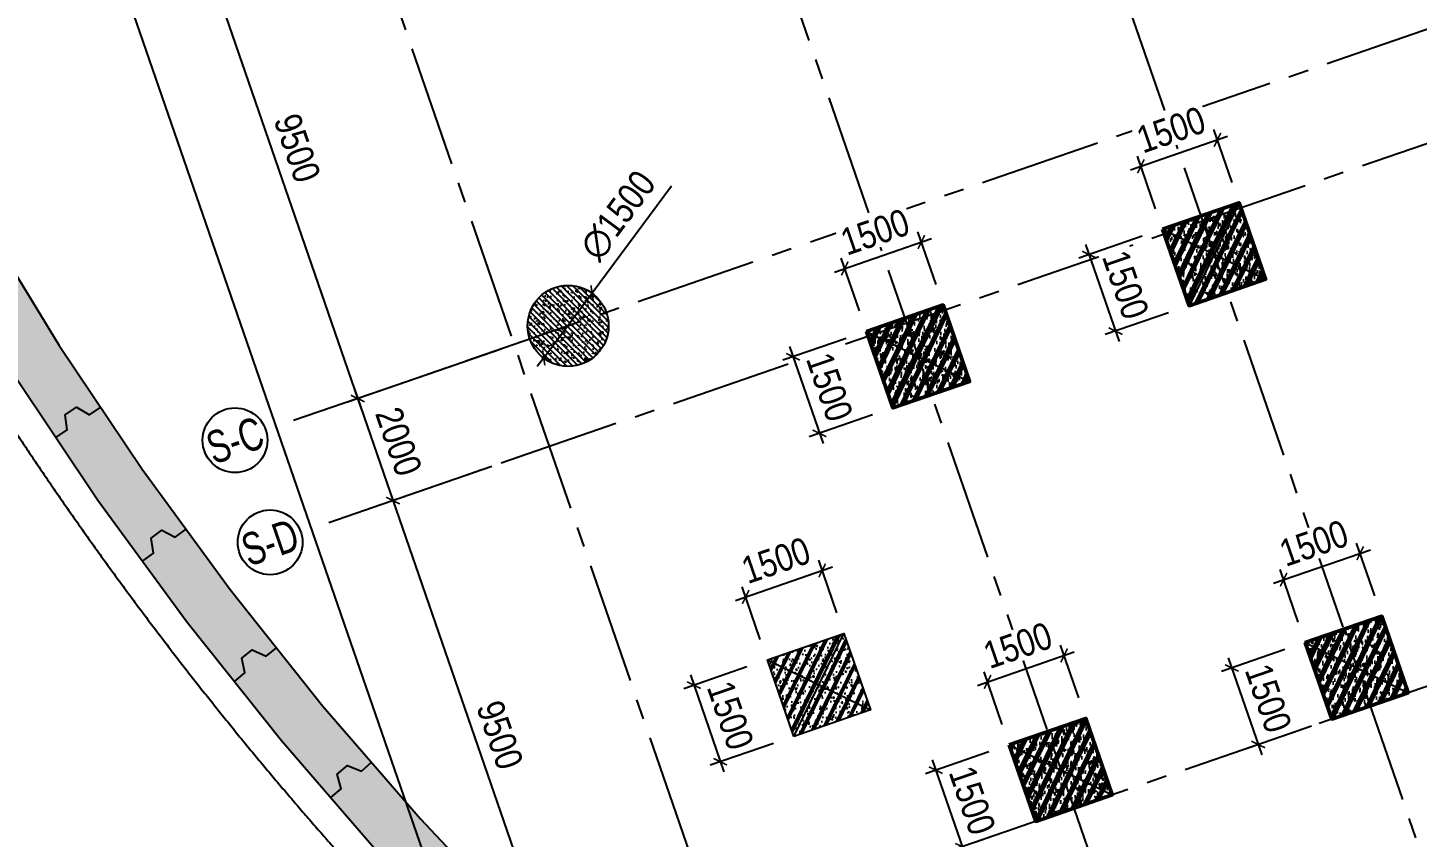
# Model space of a CAD drawing. Header units: millimetres. Extents: x -1534340 to 1713810, y -1348191 to 1114081.
# Drawn here: x 667241 to 692971, y -484139 to -469148 of the extents above; entities that cross this region are included whole.
import ezdxf
from ezdxf.enums import TextEntityAlignment as Align
from ezdxf.xclip import XClip

# ---------------------------------------------------------------- set-up
doc = ezdxf.new("R2010")
doc.units = ezdxf.units.MM
doc.header["$LTSCALE"] = 100
doc.header["$XCLIPFRAME"] = 0
doc.header["$PDMODE"] = 32
doc.header["$PDSIZE"] = 2.5
doc.linetypes.add('CENTER2', pattern=[1.125, 0.75, -0.125, 0.125, -0.125])
doc.linetypes.add('Xref_ST_MBDV Cot vach 30.7.2022$0$DASHDOT', pattern=[1, 0.5, -0.25, 0, -0.25])
for name, color, linetype in [('ccu11-Manh', 8, 'Continuous'), ('ccu12-Hatch', 250, 'Continuous'), ('ccu12-Truc', 13, 'CENTER2'), ('KC-Betong', 6, 'Continuous'), ('KC2-DIM', 251, 'Continuous'), ('KT-Dim', 8, 'Continuous'), ('Xref_ST_MBDV Cot vach 30.7.2022$0$Xref_ST_MBDV Cot vach 30.7.2022|Xref_ST_MBDV Cot vach 30.7.2022|Xref_ST_MBDV Cot vach 30.7.2022|Xref_ST_MBDV Cot vach 30.7.2022|A-CORE-OTLN', 2, 'Continuous'), ('Xref_ST_MBDV Cot vach 30.7.2022$0$Xref_ST_MBDV Cot vach 30.7.2022|Xref_ST_MBDV Cot vach 30.7.2022|Xref_ST_MBDV Cot vach 30.7.2022|Xref_ST_MBDV Cot vach 30.7.2022|A-WALL-PATT', 251, 'Continuous'), ('Xref_ST_MBDV Cot vach 30.7.2022$0$Xref_ST_MBDV Cot vach 30.7.2022|Xref_ST_MBDV Cot vach 30.7.2022|Xref_ST_MBDV Cot vach 30.7.2022|Xref_ST_MBDV Cot vach 30.7.2022|ccu12-Thay', 7, 'Continuous'), ('Xref_ST_MBDV Cot vach 30.7.2022$0$Xref_ST_MBDV Cot vach 30.7.2022|Xref_ST_MBDV Cot vach 30.7.2022|Xref_ST_MBDV Cot vach 30.7.2022|Xref_ST_MBDV Cot vach 30.7.2022|Site_plot line', 1, 'Xref_ST_MBDV Cot vach 30.7.2022$0$DASHDOT'), ('Xref_ST_MBDV Cot vach 30.7.2022|Xref_ST_MBDV Cot vach 30.7.2022|Xref_ST_MBDV Cot vach 30.7.2022|Xref_ST_MBDV Cot vach 30.7.2022|A-GRID-SYM', 50, 'Continuous'), ('Xref_ST_MBDV Cot vach 30.7.2022|Xref_ST_MBDV Cot vach 30.7.2022|Xref_ST_MBDV Cot vach 30.7.2022|Xref_ST_MBDV Cot vach 30.7.2022|KC-Betong', 6, 'Continuous')]:
    doc.layers.add(name, color=color, linetype=linetype)
doc.layers.add('KT-Net cot vach', color=6, linetype='Continuous', lineweight=50)
doc.styles.add('Arial Narrow', font='ARIALN.TTF')
doc.styles.add('HBA-Text', font='GOTHIC.TTF')
doc.dimstyles.new('ccu12-200', dxfattribs={"dimscale": 200, "dimtxt": 2.5, "dimasz": 1, "dimexe": 1, "dimexo": 2, "dimgap": 1, "dimtad": 1, "dimdec": 0, "dimrnd": 5, "dimdsep": 46, "dimtxsty": 'Arial Narrow', "dimblk": 'ARCHTICK', "dimcen": -1, "dimdle": 1, "dimclrd": 256, "dimclre": 256, "dimclrt": 3, "dimadec": 0, "dimazin": 2, "dimtfac": 0.1, "dimtdec": 0, "dimtmove": 0, "dimatfit": 1, "dimldrblk": 'ARCHTICK', "dimfxl": 1, "dimtvp": 0.833333, "dimtolj": 1, "dimtzin": 12, "dimarcsym": 0})

# ---------------------------------------------------------------- blocks, each defined once
blk = doc.blocks.new('Xref_ST_MBDV Cot vach 30.7.2022$0$Tuong Vay01-flat-1')
at = {"layer": 'Xref_ST_MBDV Cot vach 30.7.2022$0$Xref_ST_MBDV Cot vach 30.7.2022|Xref_ST_MBDV Cot vach 30.7.2022|Xref_ST_MBDV Cot vach 30.7.2022|Xref_ST_MBDV Cot vach 30.7.2022|A-WALL-PATT'}
h = blk.add_hatch(dxfattribs=at)
h.set_pattern_fill('ACET-2D-VATLIEU04', color=256, scale=50, pattern_type=2)
h.set_pattern_definition([(50, (-11139561.84, -1407213.45), (-225.902474, 189.5546825), [37.5, -412.5]), (355, (-11139561.84, -1407213.45), (32.127212, 367.215716), [30, -330]), (100.4514, (-11139531.95, -1407216.06), (-341.231527, -62.944187), [31.870095, -350.571056]), (46.1842, (-11139561.84, -1407113.45), (-319.180497, 306.252097), [56.25, -618.75]), (96.6356, (-11139517.37, -1407120.34), (-516.995922, -60.144022), [47.805144, -525.8565]), (351.1842, (-11139561.84, -1407113.45), (84.740774, 546.39543), [45, -495]), (21, (-11139511.84, -1407138.45), (-105.680822, 275.3079534), [37.5, -412.5]), (326, (-11139511.84, -1407138.45), (206.128805, 305.59852), [30, -330]), (71.4514, (-11139486.97, -1407155.22), (-328.963765, 110.380101), [31.870095, -350.571056]), (37.5, (-11139561.84, -1407213.45), (-78.1345294, 101.8269012), [0, -326, 0, -335, 0, -331.25]), (7.5, (-11139561.84, -1407213.45), (-23.2793464, 176.824191), [0, -191, 0, -318.5, 0, -126.25]), (327.5, (-11139673.34, -1407213.45), (71.9444175, 112.9301145), [0, -125, 0, -390, 0, -517.5000003]), (317.5, (-11139723.34, -1407213.45), (158.0205496, 172.449169), [0, -162.5, 0, -259, 0, -367.5]), (45, (-11139561.84, -1407213.45), (-150.260191, 150.260191), []), (45, (-11139561.84, -1407152.2), (-150.260191, 150.260191), [])])
h.paths.add_polyline_path([(-82665, -118500), (-81837, -121132), (-80903, -123728), (-79863, -126284), (-78720, -128795), (-77475, -131258), (-76131, -133667), (-74689, -136020), (-73153, -138312), (-71525, -140539), (-69807, -142699), (-68002, -144786), (-66114, -146798), (-64145, -148731), (-62100, -150582), (-59980, -152349), (-57790, -154027), (-55533, -155614), (-53213, -157109), (-50835, -158507), (-48401, -159807), (-45916, -161007), (-43385, -162104), (-40811, -163097), (-38198, -163985), (-35551, -164765), (-32875, -165436), (-30174, -165998), (-27451, -166448), (-24702, -166789), (-4397, -168938), (36420, -167648), (41836, -160719), (12445, -24368), (8473, -9249), (-4719, -5521), (-10557, -9947), (-34021, -27848), (-39777, -32009), (-41249, -35294), (-45787, -38574), (-49368, -38942), (-57644, -44924), (-59845, -46601), (-61969, -48362), (-64020, -50208), (-65993, -52137), (-67887, -54144), (-69696, -56226), (-71420, -58381), (-73054, -60604), (-74596, -62892), (-76043, -65242), (-77394, -67648), (-78645, -70107), (-79794, -72615), (-80841, -75168), (-81782, -77762), (-82617, -80392), (-83343, -83054), (-83961, -85743), (-84468, -88455), (-84865, -91186), (-85149, -93930), (-85321, -96684), (-85381, -99530), (-85329, -102201), (-85163, -104955), (-84886, -107701), (-84496, -110432), (-83996, -113146), (-83385, -115836)], flags=16)
h.paths.add_polyline_path([(-83625, -118781), (-82785, -121452), (-81837, -124086), (-80781, -126680), (-79621, -129228), (-78358, -131727), (-76994, -134172), (-75531, -136560), (-73973, -138886), (-72320, -141146), (-70577, -143337), (-68746, -145455), (-66829, -147497), (-64832, -149459), (-62755, -151337), (-60604, -153130), (-58382, -154833), (-56092, -156444), (-53738, -157960), (-51324, -159379), (-48854, -160699), (-46333, -161916), (-43764, -163030), (-41151, -164038), (-38500, -164938), (-35814, -165730), (-33098, -166411), (-30357, -166981), (-27595, -167438), (-24816, -167783), (-4434, -169940), (36920, -168633), (42913, -160966), (13418, -24135), (9295, -8442), (-4926, -4424), (-11163, -9151), (-34617, -27045), (-40580, -31355), (-42052, -34640), (-46156, -37607), (-49737, -37975), (-58240, -44121), (-60467, -45819), (-62623, -47605), (-64704, -49479), (-66707, -51435), (-68628, -53472), (-70465, -55586), (-72214, -57772), (-73872, -60029), (-75437, -62350), (-76905, -64734), (-78276, -67176), (-79545, -69672), (-80712, -72217), (-81774, -74808), (-82729, -77440), (-83576, -80109), (-84314, -82810), (-84940, -85539), (-85455, -88291), (-85857, -91062), (-86146, -93847), (-86321, -96642), (-86382, -99529), (-86328, -102241), (-86160, -105036), (-85879, -107821), (-85484, -110593), (-84976, -113347), (-84356, -116078)])
at = {"layer": 'Xref_ST_MBDV Cot vach 30.7.2022$0$Xref_ST_MBDV Cot vach 30.7.2022|Xref_ST_MBDV Cot vach 30.7.2022|Xref_ST_MBDV Cot vach 30.7.2022|Xref_ST_MBDV Cot vach 30.7.2022|A-CORE-OTLN', "color": 6}
for points in [[(-84976, -113347), (-84356, -116078), (-83625, -118781), (-82785, -121452), (-81837, -124086), (-80781, -126680), (-79621, -129228), (-78358, -131727), (-76994, -134172), (-75531, -136560), (-73973, -138886), (-72320, -141146), (-70577, -143337), (-68746, -145455), (-66829, -147497), (-64832, -149459), (-62755, -151337), (-60604, -153130), (-58382, -154833), (-56092, -156444), (-53738, -157960), (-51324, -159379), (-48854, -160699)], [(-83996, -113146), (-83385, -115836), (-82665, -118500), (-81837, -121132), (-80903, -123728), (-79863, -126284), (-78720, -128795), (-77475, -131258), (-76131, -133667), (-74689, -136020), (-73153, -138312), (-71525, -140539), (-69807, -142699), (-68002, -144786), (-66114, -146798), (-64145, -148731), (-62100, -150582), (-59980, -152349), (-57790, -154027), (-55533, -155614), (-53213, -157109), (-50835, -158507), (-48401, -159807)]]:
    blk.add_lwpolyline(points, dxfattribs=at)
at = {"layer": 'Xref_ST_MBDV Cot vach 30.7.2022$0$Xref_ST_MBDV Cot vach 30.7.2022|Xref_ST_MBDV Cot vach 30.7.2022|Xref_ST_MBDV Cot vach 30.7.2022|Xref_ST_MBDV Cot vach 30.7.2022|ccu12-Thay', "ltscale": 10}
for points in [[(-74752, -137723), (-74544, -137584), (-74580, -137306), (-74372, -137167), (-74129, -137305), (-73921, -137166)], [(-73146, -140016), (-72945, -139868), (-72991, -139593), (-72789, -139445), (-72541, -139573), (-72339, -139426)], [(-71448, -142242), (-71253, -142086), (-71311, -141812), (-71115, -141657), (-70861, -141775), (-70666, -141619)], [(-69661, -144396), (-69472, -144233), (-69541, -143962), (-69352, -143798), (-69094, -143906), (-68905, -143742)]]:
    blk.add_lwpolyline(points, dxfattribs=at)
at = {"layer": 'Xref_ST_MBDV Cot vach 30.7.2022$0$Xref_ST_MBDV Cot vach 30.7.2022|Xref_ST_MBDV Cot vach 30.7.2022|Xref_ST_MBDV Cot vach 30.7.2022|Xref_ST_MBDV Cot vach 30.7.2022|Site_plot line', "ltscale": 5000}
blk.add_arc((-17764, -99529), 69167, 126.14636, 263.7927, dxfattribs=at)
blk = doc.blocks.new('_ARCHTICK')
at = {"color": 0, "linetype": 'ByBlock', "const_width": 0.15}
blk.add_lwpolyline([(-0.5, -0.5), (0.5, 0.5)], dxfattribs=at)
blk = doc.blocks.new('*D1139')
at = {"layer": 'Defpoints', "color": 0, "transparency": 16777216}
for p in [(308279, -57856, 0), (312200, -66552, 0), (309168, -67599)]:
    blk.add_point(p, dxfattribs=at)
at = {"layer": 'KT-Dim', "lineweight": -2, "transparency": 16777216}
for p, q in [((307901, -57986), (305879, -58684)), ((306003, -58430), (309233, -67788)), ((311822, -66683), (308979, -67664))]:
    blk.add_line(p, q, dxfattribs=at)
at = {"layer": 'KT-Dim', "lineweight": -2, "transparency": 16777216, "xscale": 200, "yscale": 200, "zscale": 200}
for p, rotation in [((306068, -58619), 109.0471379636341), ((309168, -67599), 289.0471379636341)]:
    blk.add_blockref('_ARCHTICK', p, dxfattribs=dict(at, rotation=rotation))
at = {"layer": 'KT-Dim', "color": 3, "transparency": 16777216, "insert": (308048, -62961), "char_height": 500, "attachment_point": 5, "rotation": 289.0471, "style": 'Arial Narrow'}
blk.add_mtext('\\A1;9500', dxfattribs=at)
blk = doc.blocks.new('*D1140')
at = {"layer": 'Defpoints', "color": 0, "transparency": 16777216}
for p in [(312032, -68726, 0), (315815, -77470), (312921, -78469)]:
    blk.add_point(p, dxfattribs=at)
at = {"layer": 'KT-Dim', "lineweight": -2, "transparency": 16777216}
for p, q in [((311654, -68857), (309632, -69555)), ((309756, -69300), (312986, -78659)), ((315437, -77601), (312732, -78535))]:
    blk.add_line(p, q, dxfattribs=at)
at = {"layer": 'KT-Dim', "lineweight": -2, "transparency": 16777216, "xscale": 200, "yscale": 200, "zscale": 200}
for p, rotation in [((309821, -69489), 109.0471379636341), ((312921, -78469), 289.0471379636341)]:
    blk.add_blockref('_ARCHTICK', p, dxfattribs=dict(at, rotation=rotation))
at = {"layer": 'KT-Dim', "color": 3, "transparency": 16777216, "insert": (311801, -73831), "char_height": 500, "attachment_point": 5, "rotation": 289.0471, "style": 'Arial Narrow'}
blk.add_mtext('\\A1;9500', dxfattribs=at)
blk = doc.blocks.new('*D1141')
at = {"layer": 'Defpoints', "color": 0, "transparency": 16777216}
for p in [(311379, -66836, 0), (312032, -68726, 0), (309821, -69489)]:
    blk.add_point(p, dxfattribs=at)
at = {"layer": 'KT-Dim', "lineweight": -2, "transparency": 16777216}
for p, q in [((311001, -66966), (308979, -67664)), ((309103, -67410), (309886, -69678)), ((311654, -68857), (309632, -69555))]:
    blk.add_line(p, q, dxfattribs=at)
at = {"layer": 'KT-Dim', "lineweight": -2, "transparency": 16777216, "xscale": 200, "yscale": 200, "zscale": 200}
for p, rotation in [((309168, -67599), 109.0471379636341), ((309821, -69489), 289.0471379636341)]:
    blk.add_blockref('_ARCHTICK', p, dxfattribs=dict(at, rotation=rotation))
at = {"layer": 'KT-Dim', "color": 3, "transparency": 16777216, "insert": (309925, -68396), "char_height": 500, "attachment_point": 5, "rotation": 289.0471, "style": 'Arial Narrow'}
blk.add_mtext('\\A1;2000', dxfattribs=at)
blk = doc.blocks.new('GRID-SYM-flat-103')
at = {"layer": 'Xref_ST_MBDV Cot vach 30.7.2022|Xref_ST_MBDV Cot vach 30.7.2022|Xref_ST_MBDV Cot vach 30.7.2022|Xref_ST_MBDV Cot vach 30.7.2022|A-GRID-SYM'}
blk.add_circle((0, 0, 0), 900, dxfattribs=at)
at = {"layer": 'Xref_ST_MBDV Cot vach 30.7.2022|Xref_ST_MBDV Cot vach 30.7.2022|Xref_ST_MBDV Cot vach 30.7.2022|Xref_ST_MBDV Cot vach 30.7.2022|A-GRID-SYM', "style": 'HBA-Text'}
blk.add_attdef('GRID', text='', height=900, rotation=19.0471, dxfattribs=at).set_placement((0, 0, 0), align=Align.MIDDLE_CENTER)
blk = doc.blocks.new('*D1109')
at = {"layer": 'Defpoints', "color": 0, "transparency": 16777216}
for p in [(306861, -58345, 0), (323836, -104143), (320491, -105298)]:
    blk.add_point(p, dxfattribs=at)
at = {"layer": 'KT-Dim', "lineweight": -2, "transparency": 16777216}
for p, q in [((306483, -58476), (304366, -59206)), ((304490, -58952), (320556, -105487)), ((323458, -104273), (320302, -105363))]:
    blk.add_line(p, q, dxfattribs=at)
at = {"layer": 'KT-Dim', "lineweight": -2, "transparency": 16777216, "xscale": 200, "yscale": 200, "zscale": 200}
for p, rotation in [((304555, -59141), 109.0471379636341), ((320491, -105298), 289.0471379636341)]:
    blk.add_blockref('_ARCHTICK', p, dxfattribs=dict(at, rotation=rotation))
at = {"layer": 'KT-Dim', "color": 3, "transparency": 16777216, "insert": (312954, -82071), "char_height": 500, "attachment_point": 5, "rotation": 289.0471, "style": 'Arial Narrow'}
blk.add_mtext('\\A1;48830', dxfattribs=at)
blk = doc.blocks.new('*U151')
h = blk.add_hatch()
h.set_pattern_fill('VATLIEU04', color=250, scale=40, style=0, pattern_type=2)
h.set_pattern_definition([(50, (550, -550), (286.904, -25.1), [30, -330]), (355, (550, -550), (-55.5, 300.877), [24, -264]), (100.451, (573.9, -552.1), (231.404, 275.776), [25.496, -280.457]), (46.184, (550, -470), (426.9, -66.21), [45, -495]), (96.636, (585.57, -475.5), (373.87, 389.65), [38.24, -420.69]), (351.184, (550, -470), (373.86, 389.65), [36, -396]), (21, (590, -490), (238.763, -161.048), [30, -330]), (326, (590, -490), (97.326, 290.06), [24, -264]), (71.451, (609.9, -503.42), (336.09, 129.01), [25.496, -280.457]), (37.5, (550, -550), (4.864, 133.1575), [0, -260.8, 0, -268, 0, -265]), (7.5, (550, -550), (105.228, 157.765), [0, -152.8, 0, -254.8, 0, -101]), (327.5, (460.8, -550), (213.529, -9.022), [0, -100, 0, -312, 0, -414]), (317.5, (420.8, -550), (233.274, 40.042), [0, -130, 0, -207.2, 0, -294]), (45, (550, -550), (-120.208, 120.208), []), (45, (550, -501), (-120.208, 120.208), [])])
h.paths.add_polyline_path([(-475, 475), (1025, 475), (1025, -1025), (-475, -1025)])
at = {"color": 6, "ltscale": 0.25}
blk.add_lwpolyline([(-475, 475), (1025, 475), (1025, -1025), (-475, -1025)], close=True, dxfattribs=at)
at = {"layer": 'Defpoints', "linetype": 'ByBlock', "ltscale": 30}
for p, q in [((1025, 475), (-475, -1025)), ((-475, 475), (1025, -1025))]:
    blk.add_line(p, q, dxfattribs=at)
blk = doc.blocks.new('*U148')
h = blk.add_hatch()
h.set_pattern_fill('VATLIEU04', color=250, scale=40, style=0, pattern_type=2)
h.set_pattern_definition([(50, (550, 1550), (286.904, -25.1), [30, -330]), (355, (550, 1550), (-55.5, 300.877), [24, -264]), (100.451, (573.9, 1547.9), (231.404, 275.776), [25.496, -280.457]), (46.184, (550, 1630), (426.896, -66.21), [45, -495]), (96.636, (585.57, 1624.5), (373.865, 389.65), [38.244, -420.685]), (351.184, (550, 1630), (373.865, 389.65), [36, -396]), (21, (590, 1610), (238.763, -161.048), [30, -330]), (326, (590, 1610), (97.326, 290.06), [24, -264]), (71.451, (609.9, 1596.58), (336.09, 129.012), [25.496, -280.457]), (37.5, (550, 1550), (4.864, 133.1575), [0, -260.8, 0, -268, 0, -265]), (7.5, (550, 1550), (105.228, 157.765), [0, -152.8, 0, -254.8, 0, -101]), (327.5, (460.8, 1550), (213.529, -9.022), [0, -100, 0, -312, 0, -414]), (317.5, (420.8, 1550), (233.274, 40.042), [0, -130, 0, -207.2, 0, -294]), (45, (550, 1550), (-120.208, 120.208), []), (45, (550, 1599), (-120.208, 120.208), [])])
h.paths.add_polyline_path([(-475, -475), (1025, -475), (1025, 1025), (-475, 1025)])
at = {"color": 6, "ltscale": 0.25}
blk.add_lwpolyline([(-475, -475), (1025, -475), (1025, 1025), (-475, 1025)], close=True, dxfattribs=at)
at = {"layer": 'Defpoints', "linetype": 'ByBlock', "ltscale": 30}
for p, q in [((1025, -475), (-475, 1025)), ((-475, -475), (1025, 1025))]:
    blk.add_line(p, q, dxfattribs=at)
blk = doc.blocks.new('MBDV-B1-T1-PN')
at = {"layer": 'ccu12-Hatch', "ltscale": 0.5}
h = blk.add_hatch(dxfattribs=at)
h.set_pattern_fill('BETONG', color=256, scale=50, angle=90, pattern_type=2)
h.set_pattern_definition([(90, (-723432.45, 324166.9), (-259.80762, 2e-14), [6.25, -143.75]), (90, (-723443.27, 324166.9), (-259.80762, 2e-14), [6.25, -143.75]), (210, (-723432.45, 324166.9), (129.90381, -225), [6.25, -143.75]), (210, (-723437.86, 324176.27), (129.90381, -225), [6.25, -143.75]), (90, (-723562.35, 324241.9), (-259.80762, 2e-14), [6.25, -143.75]), (90, (-723573.18, 324241.9), (-259.80762, 2e-14), [6.25, -143.75]), (210, (-723562.35, 324241.9), (129.90381, -225), [6.25, -143.75]), (210, (-723567.76, 324251.27), (129.90381, -225), [6.25, -143.75]), (150, (-723432.45, 324173.14), (-129.90381, -225), [6.25, -143.75]), (150, (-723437.86, 324163.77), (-129.90381, -225), [6.25, -143.75]), (150, (-723302.54, 324248.14), (-129.90381, -225), [6.25, -143.75]), (150, (-723307.96, 324238.77), (-129.90381, -225), [6.25, -143.75]), (135, (-723432.45, 324166.894), (-53.0330086, -53.0330086), []), (140, (-723432.45, 324166.9), (31.37607, 358.63009), [37.5, -412.5]), (85, (-723432.45, 324166.9), (-376.09607, -69.37567), [30, -330]), (190.4514, (-723429.83, 324196.78), (-344.71977, 289.25469), [31.8701, -350.57106]), (136.1842, (-723532.45, 324166.9), (82.7595, 533.62052), [56.25, -618.75]), (186.6356, (-723525.55, 324211.36), (-487.05894, 467.33135), [47.80514, -525.8565]), (81.1842, (-723532.45, 324166.9), (-487.0593, 467.33097), [45, -495]), (111, (-723507.45, 324216.9), (201.30945, 298.45353), [37.5, -412.5]), (56, (-723507.45, 324216.9), (-362.57502, 121.65767), [30, -330]), (161.4514, (-723490.67, 324241.77), (-161.26525, 420.11131), [31.8701, -350.57106]), (127.5, (-723432.45, 324166.9), (-166.446927, 6.079928), [0, -326, 0, -335, 0, -331.25]), (97.5, (-723432.45, 324166.9), (-197.205856, 131.53477), [0, -191, 0, -318.5, 0, -126.25]), (57.5, (-723432.45, 324055.4), (11.277436, 266.911218), [0, -125, 0, -390, 0, -517.5]), (47.5, (-723432.45, 324005.4), (-50.05249, 291.593085), [0, -162.5, 0, -259, 0, -367.5])])
edge = h.paths.add_edge_path()
edge.add_arc((4101, -8634), 750, 0, 360)
at = {"layer": 'KC-Betong', "ltscale": 0.5}
blk.add_circle((4101, -8634, 0), 750, dxfattribs=at)
at = {"layer": 'KT-Net cot vach', "rotation": 19.04713795399666}
for p in [(15715, -7137), (10232, -9030), (18358, -14794), (12876, -16687)]:
    blk.add_blockref('*U151', p, dxfattribs=at)
at = {"layer": 'Xref_ST_MBDV Cot vach 30.7.2022|Xref_ST_MBDV Cot vach 30.7.2022|Xref_ST_MBDV Cot vach 30.7.2022|Xref_ST_MBDV Cot vach 30.7.2022|KC-Betong', "linetype": 'ByBlock', "xscale": -1, "rotation": 289.0471379540017}
blk.add_blockref('*U148', (8576, -15632, 0), dxfattribs=at)
blk = doc.blocks.new('*D882')
at = {"layer": 'Defpoints', "color": 0, "ltscale": 0.5, "transparency": 16777216}
for p in [(684191, -474281), (682773, -474771)]:
    blk.add_point(p, dxfattribs=at)
at = {"layer": 'KC2-DIM', "lineweight": -2, "ltscale": 0.5, "transparency": 16777216}
for p, q in [((682181, -473671), (683977, -473051)), ((684060, -473903), (683723, -472927)), ((682642, -474393), (682305, -473417))]:
    blk.add_line(p, q, dxfattribs=at)
at = {"layer": 'KC2-DIM', "lineweight": -2, "ltscale": 0.5, "transparency": 16777216, "xscale": 200, "yscale": 200, "zscale": 200}
for p, rotation in [((683788, -473116), 19.04713795399314), ((682370, -473606), 199.0471379539931)]:
    blk.add_blockref('_ARCHTICK', p, dxfattribs=dict(at, rotation=rotation))
at = {"layer": 'KC2-DIM', "color": 3, "ltscale": 0.5, "transparency": 16777216, "insert": (682931, -472931), "char_height": 500, "attachment_point": 5, "rotation": 19.0471, "style": 'Arial Narrow', "bg_fill": 3, "box_fill_scale": 1.1, "bg_fill_color": 256, "bg_fill_true_color": 13158600, "bg_fill_transparency": 0}
blk.add_mtext('\\A1;1500', dxfattribs=at)
at = {"layer": 'Defpoints', "color": 0, "ltscale": 0.5, "transparency": 16777216}
blk.add_point((683788, -473116), dxfattribs=at)
blk = doc.blocks.new('*D881')
at = {"layer": 'Defpoints', "color": 0, "ltscale": 0.5, "transparency": 16777216}
for p in [(682773, -474771), (683262, -476189)]:
    blk.add_point(p, dxfattribs=at)
at = {"layer": 'KC2-DIM', "lineweight": -2, "ltscale": 0.5, "transparency": 16777216}
for p, q in [((682395, -474901), (681223, -475306)), ((681347, -475052), (681967, -476848)), ((682884, -476319), (681712, -476724))]:
    blk.add_line(p, q, dxfattribs=at)
at = {"layer": 'KC2-DIM', "lineweight": -2, "ltscale": 0.5, "transparency": 16777216, "xscale": 200, "yscale": 200, "zscale": 200}
for p, rotation in [((681412, -475241), 109.0471379539931), ((681901, -476659), 289.0471379539931)]:
    blk.add_blockref('_ARCHTICK', p, dxfattribs=dict(at, rotation=rotation))
at = {"layer": 'KC2-DIM', "color": 3, "ltscale": 0.5, "transparency": 16777216, "insert": (682087, -475801), "char_height": 500, "attachment_point": 5, "rotation": 289.0471, "style": 'Arial Narrow', "bg_fill": 3, "box_fill_scale": 1.1, "bg_fill_color": 256, "bg_fill_true_color": 13158600, "bg_fill_transparency": 0}
blk.add_mtext('\\A1;1500', dxfattribs=at)
at = {"layer": 'Defpoints', "color": 0, "ltscale": 0.5, "transparency": 16777216}
blk.add_point((681901, -476659), dxfattribs=at)
blk = doc.blocks.new('*D884')
at = {"layer": 'Defpoints', "color": 0, "ltscale": 0.5, "transparency": 16777216}
for p in [(689673, -472389), (688255, -472878)]:
    blk.add_point(p, dxfattribs=at)
at = {"layer": 'KC2-DIM', "lineweight": -2, "ltscale": 0.5, "transparency": 16777216}
for p, q in [((689543, -472011), (689206, -471034)), ((687664, -471778), (689460, -471158)), ((688125, -472500), (687788, -471524))]:
    blk.add_line(p, q, dxfattribs=at)
at = {"layer": 'KC2-DIM', "lineweight": -2, "ltscale": 0.5, "transparency": 16777216, "xscale": 200, "yscale": 200, "zscale": 200}
for p, rotation in [((689271, -471223), 19.04713795399314), ((687853, -471713), 199.0471379539931)]:
    blk.add_blockref('_ARCHTICK', p, dxfattribs=dict(at, rotation=rotation))
at = {"layer": 'KC2-DIM', "color": 3, "ltscale": 0.5, "transparency": 16777216, "insert": (688413, -471038), "char_height": 500, "attachment_point": 5, "rotation": 19.0471, "style": 'Arial Narrow', "bg_fill": 3, "box_fill_scale": 1.1, "bg_fill_color": 256, "bg_fill_true_color": 13158600, "bg_fill_transparency": 0}
blk.add_mtext('\\A1;1500', dxfattribs=at)
at = {"layer": 'Defpoints', "color": 0, "ltscale": 0.5, "transparency": 16777216}
blk.add_point((689271, -471223), dxfattribs=at)
blk = doc.blocks.new('*D883')
at = {"layer": 'Defpoints', "color": 0, "ltscale": 0.5, "transparency": 16777216}
for p in [(688255, -472878), (688745, -474296)]:
    blk.add_point(p, dxfattribs=at)
at = {"layer": 'KC2-DIM', "lineweight": -2, "ltscale": 0.5, "transparency": 16777216}
for p, q in [((687877, -473009), (686705, -473413)), ((686829, -473159), (687449, -474955)), ((688367, -474427), (687195, -474831))]:
    blk.add_line(p, q, dxfattribs=at)
at = {"layer": 'KC2-DIM', "lineweight": -2, "ltscale": 0.5, "transparency": 16777216, "xscale": 200, "yscale": 200, "zscale": 200}
for p, rotation in [((686894, -473348), 109.0471379539931), ((687384, -474766), 289.0471379539931)]:
    blk.add_blockref('_ARCHTICK', p, dxfattribs=dict(at, rotation=rotation))
at = {"layer": 'KC2-DIM', "color": 3, "ltscale": 0.5, "transparency": 16777216, "insert": (687569, -473908), "char_height": 500, "attachment_point": 5, "rotation": 289.0471, "style": 'Arial Narrow', "bg_fill": 3, "box_fill_scale": 1.1, "bg_fill_color": 256, "bg_fill_true_color": 13158600, "bg_fill_transparency": 0}
blk.add_mtext('\\A1;1500', dxfattribs=at)
at = {"layer": 'Defpoints', "color": 0, "ltscale": 0.5, "transparency": 16777216}
blk.add_point((687384, -474766), dxfattribs=at)
blk = doc.blocks.new('*D886')
at = {"layer": 'Defpoints', "color": 0, "ltscale": 0.5, "transparency": 16777216}
for p in [(682355, -480364, 0), (680937, -480853, 0)]:
    blk.add_point(p, dxfattribs=at)
at = {"layer": 'KC2-DIM', "lineweight": -2, "ltscale": 0.5, "transparency": 16777216}
for p, q in [((682224, -479985), (681887, -479009)), ((680345, -479753), (682141, -479133)), ((680806, -480475), (680469, -479499))]:
    blk.add_line(p, q, dxfattribs=at)
at = {"layer": 'KC2-DIM', "lineweight": -2, "ltscale": 0.5, "transparency": 16777216, "xscale": 200, "yscale": 200, "zscale": 200}
for p, rotation in [((681952, -479198), 19.04713795399314), ((680535, -479688), 199.0471379539931)]:
    blk.add_blockref('_ARCHTICK', p, dxfattribs=dict(at, rotation=rotation))
at = {"layer": 'KC2-DIM', "color": 3, "ltscale": 0.5, "transparency": 16777216, "insert": (681095, -479013), "char_height": 500, "attachment_point": 5, "rotation": 19.0471, "style": 'Arial Narrow', "bg_fill": 3, "box_fill_scale": 1.1, "bg_fill_color": 256, "bg_fill_true_color": 13158600, "bg_fill_transparency": 0}
blk.add_mtext('\\A1;1500', dxfattribs=at)
at = {"layer": 'Defpoints', "color": 0, "ltscale": 0.5, "transparency": 16777216}
blk.add_point((681952, -479198), dxfattribs=at)
blk = doc.blocks.new('*D885')
at = {"layer": 'Defpoints', "color": 0, "ltscale": 0.5, "transparency": 16777216}
for p in [(680937, -480853, 0), (681426, -482271, 0)]:
    blk.add_point(p, dxfattribs=at)
at = {"layer": 'KC2-DIM', "lineweight": -2, "ltscale": 0.5, "transparency": 16777216}
for p, q in [((680559, -480984), (679387, -481388)), ((679511, -481134), (680131, -482930)), ((681048, -482401), (679876, -482806))]:
    blk.add_line(p, q, dxfattribs=at)
at = {"layer": 'KC2-DIM', "lineweight": -2, "ltscale": 0.5, "transparency": 16777216, "xscale": 200, "yscale": 200, "zscale": 200}
for p, rotation in [((679576, -481323), 109.0471379539931), ((680065, -482741), 289.0471379539931)]:
    blk.add_blockref('_ARCHTICK', p, dxfattribs=dict(at, rotation=rotation))
at = {"layer": 'KC2-DIM', "color": 3, "ltscale": 0.5, "transparency": 16777216, "insert": (680251, -481883), "char_height": 500, "attachment_point": 5, "rotation": 289.0471, "style": 'Arial Narrow', "bg_fill": 3, "box_fill_scale": 1.1, "bg_fill_color": 256, "bg_fill_true_color": 13158600, "bg_fill_transparency": 0}
blk.add_mtext('\\A1;1500', dxfattribs=at)
at = {"layer": 'Defpoints', "color": 0, "ltscale": 0.5, "transparency": 16777216}
blk.add_point((680065, -482741), dxfattribs=at)
blk = doc.blocks.new('*D888')
at = {"layer": 'Defpoints', "color": 0, "ltscale": 0.5, "transparency": 16777216}
for p in [(686834, -481938), (685416, -482427)]:
    blk.add_point(p, dxfattribs=at)
at = {"layer": 'KC2-DIM', "lineweight": -2, "ltscale": 0.5, "transparency": 16777216}
for p, q in [((686704, -481560), (686366, -480584)), ((684825, -481327), (686621, -480707)), ((685286, -482049), (684949, -481073))]:
    blk.add_line(p, q, dxfattribs=at)
at = {"layer": 'KC2-DIM', "lineweight": -2, "ltscale": 0.5, "transparency": 16777216, "xscale": 200, "yscale": 200, "zscale": 200}
for p, rotation in [((686432, -480773), 19.04713795399314), ((685014, -481262), 199.0471379539931)]:
    blk.add_blockref('_ARCHTICK', p, dxfattribs=dict(at, rotation=rotation))
at = {"layer": 'KC2-DIM', "color": 3, "ltscale": 0.5, "transparency": 16777216, "insert": (685574, -480587), "char_height": 500, "attachment_point": 5, "rotation": 19.0471, "style": 'Arial Narrow', "bg_fill": 3, "box_fill_scale": 1.1, "bg_fill_color": 256, "bg_fill_true_color": 13158600, "bg_fill_transparency": 0}
blk.add_mtext('\\A1;1500', dxfattribs=at)
at = {"layer": 'Defpoints', "color": 0, "ltscale": 0.5, "transparency": 16777216}
blk.add_point((686432, -480773), dxfattribs=at)
blk = doc.blocks.new('*D887')
at = {"layer": 'Defpoints', "color": 0, "ltscale": 0.5, "transparency": 16777216}
for p in [(685416, -482427), (685906, -483845)]:
    blk.add_point(p, dxfattribs=at)
at = {"layer": 'KC2-DIM', "lineweight": -2, "ltscale": 0.5, "transparency": 16777216}
for p, q in [((685038, -482558), (683866, -482963)), ((683990, -482708), (684610, -484504)), ((685528, -483976), (684356, -484380))]:
    blk.add_line(p, q, dxfattribs=at)
at = {"layer": 'KC2-DIM', "lineweight": -2, "ltscale": 0.5, "transparency": 16777216, "xscale": 200, "yscale": 200, "zscale": 200}
for p, rotation in [((684055, -482897), 109.0471379539931), ((684545, -484315), 289.0471379539931)]:
    blk.add_blockref('_ARCHTICK', p, dxfattribs=dict(at, rotation=rotation))
at = {"layer": 'KC2-DIM', "color": 3, "ltscale": 0.5, "transparency": 16777216, "insert": (684730, -483458), "char_height": 500, "attachment_point": 5, "rotation": 289.0471, "style": 'Arial Narrow', "bg_fill": 3, "box_fill_scale": 1.1, "bg_fill_color": 256, "bg_fill_true_color": 13158600, "bg_fill_transparency": 0}
blk.add_mtext('\\A1;1500', dxfattribs=at)
at = {"layer": 'Defpoints', "color": 0, "ltscale": 0.5, "transparency": 16777216}
blk.add_point((684545, -484315), dxfattribs=at)
blk = doc.blocks.new('*D890')
at = {"layer": 'Defpoints', "color": 0, "ltscale": 0.5, "transparency": 16777216}
for p in [(692316, -480045), (690899, -480535)]:
    blk.add_point(p, dxfattribs=at)
at = {"layer": 'KC2-DIM', "lineweight": -2, "ltscale": 0.5, "transparency": 16777216}
for p, q in [((690307, -479435), (692103, -478815)), ((692186, -479667), (691849, -478691)), ((690768, -480157), (690431, -479180))]:
    blk.add_line(p, q, dxfattribs=at)
at = {"layer": 'KC2-DIM', "lineweight": -2, "ltscale": 0.5, "transparency": 16777216, "xscale": 200, "yscale": 200, "zscale": 200}
for p, rotation in [((691914, -478880), 19.04713795399314), ((690496, -479369), 199.0471379539931)]:
    blk.add_blockref('_ARCHTICK', p, dxfattribs=dict(at, rotation=rotation))
at = {"layer": 'KC2-DIM', "color": 3, "ltscale": 0.5, "transparency": 16777216, "insert": (691057, -478694), "char_height": 500, "attachment_point": 5, "rotation": 19.0471, "style": 'Arial Narrow', "bg_fill": 3, "box_fill_scale": 1.1, "bg_fill_color": 256, "bg_fill_true_color": 13158600, "bg_fill_transparency": 0}
blk.add_mtext('\\A1;1500', dxfattribs=at)
at = {"layer": 'Defpoints', "color": 0, "ltscale": 0.5, "transparency": 16777216}
blk.add_point((691914, -478880), dxfattribs=at)
blk = doc.blocks.new('*D889')
at = {"layer": 'Defpoints', "color": 0, "ltscale": 0.5, "transparency": 16777216}
for p in [(690899, -480535), (691388, -481953)]:
    blk.add_point(p, dxfattribs=at)
at = {"layer": 'KC2-DIM', "lineweight": -2, "ltscale": 0.5, "transparency": 16777216}
for p, q in [((690521, -480665), (689349, -481070)), ((689472, -480815), (690092, -482611)), ((691010, -482083), (689838, -482488))]:
    blk.add_line(p, q, dxfattribs=at)
at = {"layer": 'KC2-DIM', "lineweight": -2, "ltscale": 0.5, "transparency": 16777216, "xscale": 200, "yscale": 200, "zscale": 200}
for p, rotation in [((689538, -481005), 109.0471379539931), ((690027, -482422), 289.0471379539931)]:
    blk.add_blockref('_ARCHTICK', p, dxfattribs=dict(at, rotation=rotation))
at = {"layer": 'KC2-DIM', "color": 3, "ltscale": 0.5, "transparency": 16777216, "insert": (690213, -481565), "char_height": 500, "attachment_point": 5, "rotation": 289.0471, "style": 'Arial Narrow', "bg_fill": 3, "box_fill_scale": 1.1, "bg_fill_color": 256, "bg_fill_true_color": 13158600, "bg_fill_transparency": 0}
blk.add_mtext('\\A1;1500', dxfattribs=at)
at = {"layer": 'Defpoints', "color": 0, "ltscale": 0.5, "transparency": 16777216}
blk.add_point((690027, -482422), dxfattribs=at)
blk = doc.blocks.new('*D936')
at = {"layer": 'Defpoints', "color": 0, "ltscale": 0.5, "transparency": 16777216}
for p in [(677690, -474057), (676795, -475261)]:
    blk.add_point(p, dxfattribs=at)
at = {"layer": 'KC2-DIM', "lineweight": -2, "ltscale": 0.5, "transparency": 16777216}
for p, q in [((677690, -474057), (679162, -472077)), ((676795, -475261), (677690, -474057)), ((676795, -475261), (676675, -475421))]:
    blk.add_line(p, q, dxfattribs=at)
at = {"layer": 'KC2-DIM', "lineweight": -2, "ltscale": 0.5, "transparency": 16777216, "xscale": 200, "yscale": 200, "zscale": 200}
for p, rotation in [((677690, -474057), 233.3721962865317), ((676795, -475261), 53.37219628653168)]:
    blk.add_blockref('_ARCHTICK', p, dxfattribs=dict(at, rotation=rotation))
at = {"layer": 'KC2-DIM', "color": 3, "ltscale": 0.5, "transparency": 16777216, "insert": (678168, -472626), "char_height": 500, "attachment_point": 5, "rotation": 53.3722, "style": 'Arial Narrow', "bg_fill": 3, "box_fill_scale": 1.1, "bg_fill_color": 256, "bg_fill_true_color": 13158600, "bg_fill_transparency": 0}
blk.add_mtext('\\A1;∅1500', dxfattribs=at)
blk = doc.blocks.new('Grid-ST-flat-3')
at = {"layer": 'ccu12-Truc', "ltscale": 30}
for p, q in [((318967.8, -47377.3), (338057.1, -102668.8)), ((313485.4, -49270.1), (332574.6, -104561.6)), ((306868.6, -51554.5), (325957.9, -106846)), ((348389.9, -54057.7), (307655.7, -68121.1)), ((349042.6, -55948.2), (308308.4, -70011.6)), ((352142.8, -64928.1), (311408.7, -78991.5))]:
    blk.add_line(p, q, dxfattribs=at)
at = {"layer": 'KT-Dim'}
ref = blk.add_blockref('GRID-SYM-flat-103', (306896, -68371.6, 0), dxfattribs=dict(at, xscale=0.6666666666666666, yscale=0.6666666666666666, zscale=0.6666666666666666))
ref.add_attrib('GRID', 'S-C', dxfattribs={"layer": 'Xref_ST_MBDV Cot vach 30.7.2022|Xref_ST_MBDV Cot vach 30.7.2022|Xref_ST_MBDV Cot vach 30.7.2022|Xref_ST_MBDV Cot vach 30.7.2022|A-GRID-SYM', "height": 600, "rotation": 19, "style": 'HBA-Text', "width": 0.75}).set_placement((306896, -68371.6, 0), align=Align.MIDDLE_CENTER)
ref = blk.add_blockref('GRID-SYM-flat-103', (307546.1, -70262.4, 0), dxfattribs=dict(at, xscale=0.6666666666666666, yscale=0.6666666666666666, zscale=0.6666666666666666))
ref.add_attrib('GRID', 'S-D', dxfattribs={"layer": 'Xref_ST_MBDV Cot vach 30.7.2022|Xref_ST_MBDV Cot vach 30.7.2022|Xref_ST_MBDV Cot vach 30.7.2022|Xref_ST_MBDV Cot vach 30.7.2022|A-GRID-SYM', "height": 600, "rotation": 19, "style": 'HBA-Text', "width": 0.75}).set_placement((307546.1, -70262.4, 0), align=Align.MIDDLE_CENTER)
for base, p1, p2, picture, middle in [((309168.2, -67599.1, 0), (308278.7, -57855.8), (312200.2, -66552.3), '*D1139', (308048.4, -62960.5, 0)), ((320490.9, -105297.8, 0), (306860.8, -58345.3), (323836, -104142.9, 0), '*D1109', (312953.5, -82070.9, 0)), ((309820.8, -69489.4, 0), (311378.9, -66835.7, 0), (312031.6, -68726.2, 0), '*D1141', (309924.8, -68395.6, 0)), ((312921.2, -78469.5, 0), (312031.6, -68726.2, 0), (315815.2, -77470.3, 0), '*D1140', (311801.4, -73830.9, 0))]:
    dim = blk.add_linear_dim(base=base, p1=p1, p2=p2, angle=109.04714, dimstyle='ccu12-200', dxfattribs=at)
    dim.commit()
    dim.dimension.update_dxf_attribs({"geometry": picture, "text_midpoint": middle})

msp = doc.modelspace()

# ---------------------------------------------------------------- block references
ref = msp.add_blockref('Xref_ST_MBDV Cot vach 30.7.2022$0$Tuong Vay01-flat-1', (742513.6, -339010.1))
XClip(ref).set_block_clipping_path([(-91541.6736345236, -190955.6682973447), (52438.3255017358, -76158.0499385341)])
msp.add_blockref('Grid-ST-flat-3', (364182, -408415.1))
at = {"layer": 'ccu11-Manh'}
msp.add_blockref('MBDV-B1-T1-PN', (673144.6, -466034.7), dxfattribs=at)

# ---------------------------------------------------------------- next in the draw order: dimensions: what is measured, and where the dimension line sits
at = {"layer": 'KC2-DIM', "ltscale": 0.5}
for base, p1, p2, picture, middle in [((689270.8, -471223.3), (688255.2, -472878.1), (689673.1, -472388.6), '*D884', (688561.9, -471468.1)), ((683788.3, -473116.2), (682772.8, -474770.9), (684190.6, -474281.4), '*D882', (683079.4, -473360.9)), ((691914.2, -478879.9), (690898.6, -480534.7), (692316.5, -480045.1), '*D890', (691205.3, -479124.6)), ((681952.4, -479198.3), (680936.8, -480853.1, 0), (682354.7, -480363.6, 0), '*D886', (681243.5, -479443.1)), ((686431.7, -480772.7), (685416.2, -482427.5), (686834, -481937.9), '*D888', (685722.8, -481017.4))]:
    dim = msp.add_linear_dim(base=base, p1=p1, p2=p2, angle=19.04714, dimstyle='ccu12-200', override={"dimfxl": 150, "dimtfill": 1}, dxfattribs=at)
    dim.commit()
    dim.dimension.update_dxf_attribs({"geometry": picture, "text_midpoint": middle, "dimtype": 161})
dim = msp.add_diameter_dim_2p(p1=(676794.8, -475260.7, -3.1), p2=(677689.7, -474056.9, -3.1), dimstyle='ccu12-200', override={"dimfxl": 150, "dimtfill": 1}, dxfattribs=at)
dim.commit()
dim.dimension.update_dxf_attribs({"geometry": '*D936', "text_midpoint": (678168.4, -472626.5, -3.1)})

# ---------------------------------------------------------------- next in the draw order: dimensions: what is measured, and where the dimension line sits
for base, p1, p2, picture, middle in [((687383.8, -474765.9), (688255.2, -472878.1), (688744.7, -474296), '*D883', (687139, -474056.9)), ((681901.3, -476658.7), (682772.8, -474770.9), (683262.3, -476188.8), '*D881', (681656.5, -475949.7)), ((690027.2, -482422.4), (690898.6, -480534.7), (691388.1, -481952.5), '*D889', (689782.4, -481713.5)), ((680065.4, -482740.8), (680936.8, -480853.1, 0), (681426.4, -482270.9, 0), '*D885', (679820.6, -482031.9)), ((684544.7, -484315.2), (685416.2, -482427.5), (685905.7, -483845.3), '*D887', (684300, -483606.3))]:
    dim = msp.add_linear_dim(base=base, p1=p1, p2=p2, angle=289.04714, dimstyle='ccu12-200', override={"dimfxl": 150, "dimtfill": 1}, dxfattribs=at)
    dim.commit()
    dim.dimension.update_dxf_attribs({"geometry": picture, "text_midpoint": middle, "dimtype": 161})

doc.saveas('drawing.dxf')
